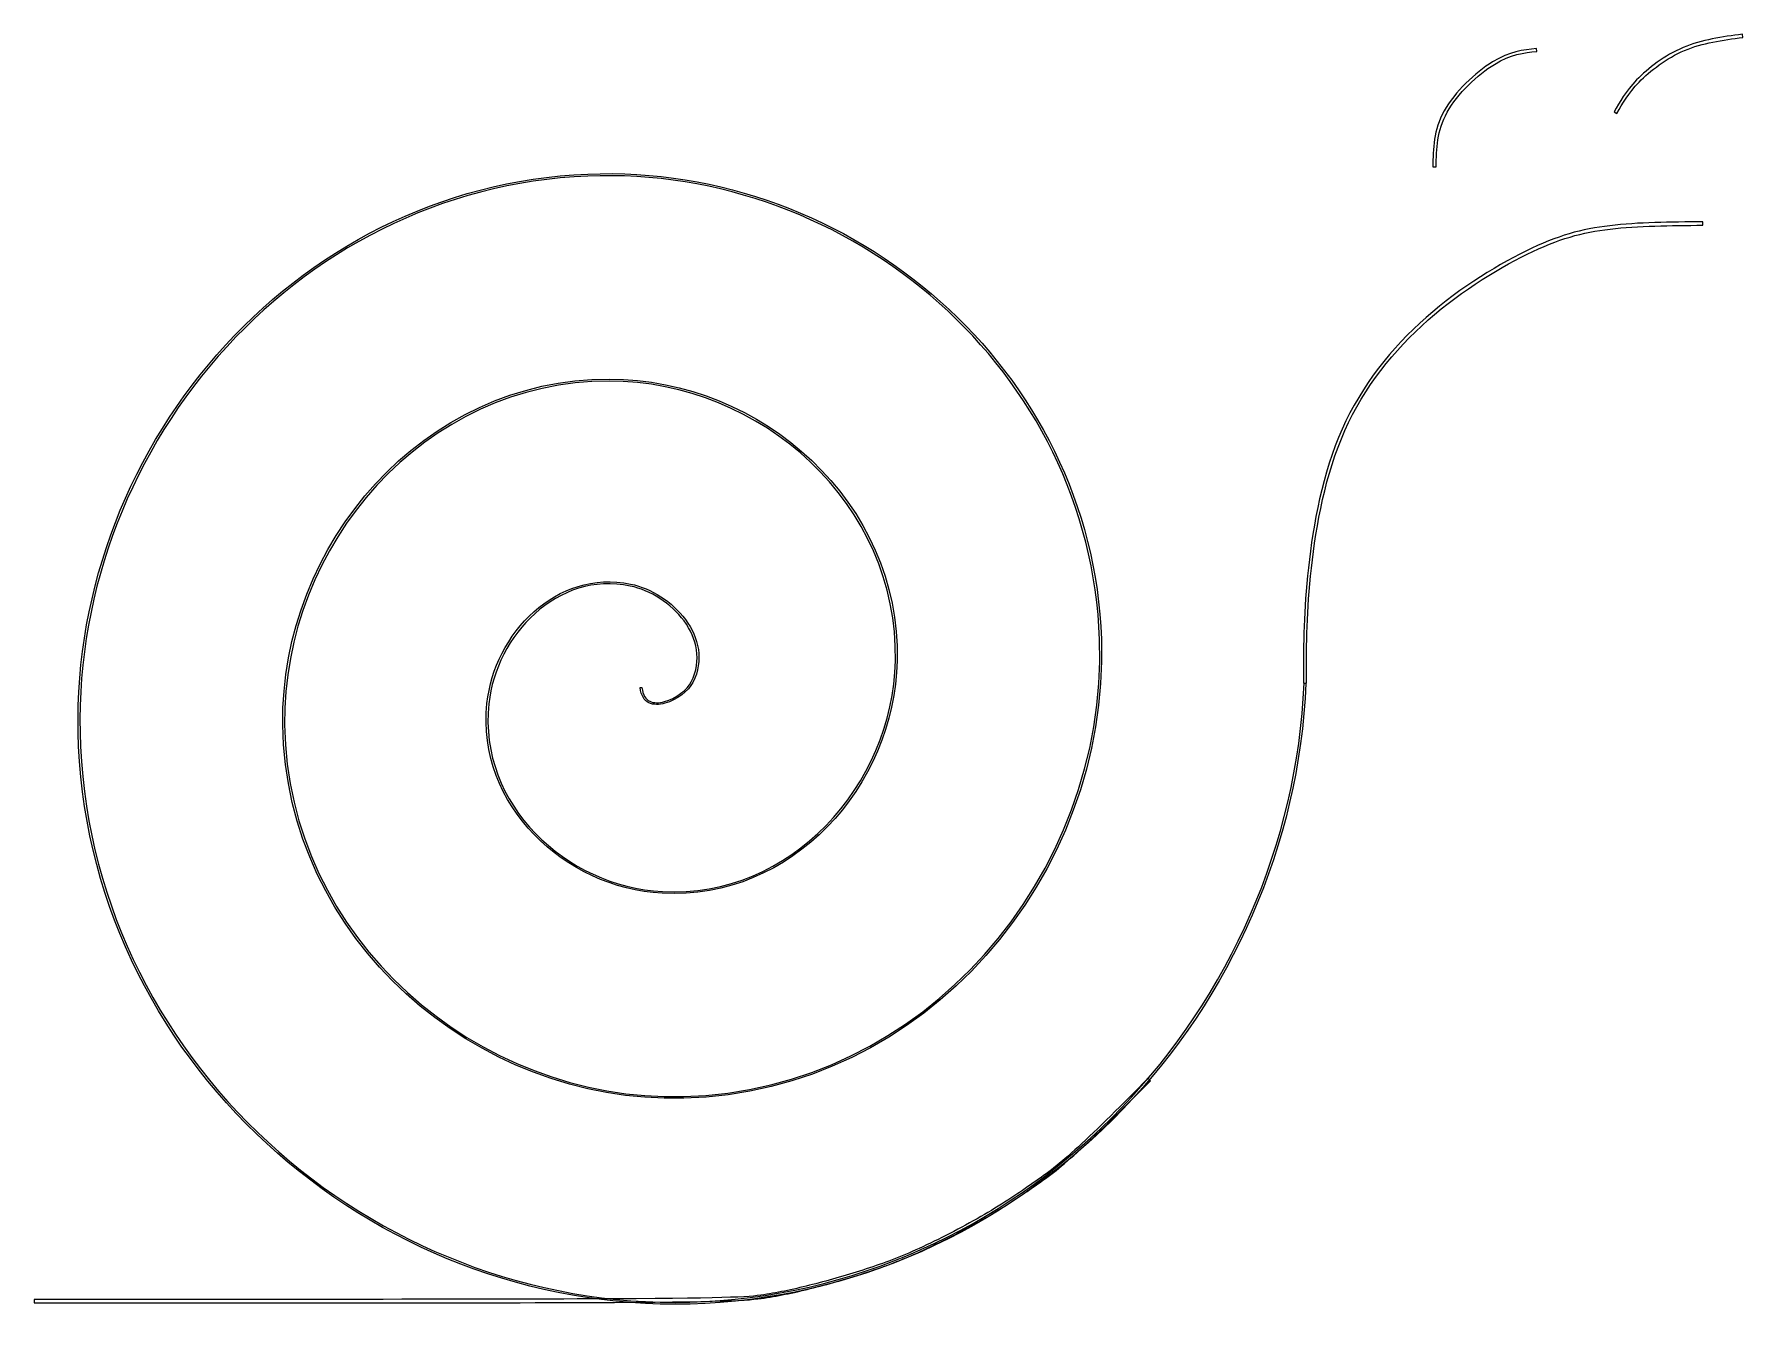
# Model space of a CAD drawing. Extents: x 0.3 to 11.7, y 0.2 to 8.7.
import ezdxf

# ---------------------------------------------------------------- set-up
doc = ezdxf.new("R2010")
doc.units = 0
doc.layers.add('Warstwa_1', color=7, linetype='CONTINUOUS')

msp = doc.modelspace()

# ---------------------------------------------------------------- linework, layer by layer
at = {"layer": 'Warstwa_1', "color": 7}
for points in [[(11.656935, 8.690081), (11.653771, 8.711432)], [(10.290248, 8.596828), (10.287571, 8.616348)], [(10.801961, 8.195598), (10.821731, 8.185478)], [(9.598587, 7.830534), (9.620899, 7.830097)], [(3.989862, 7.783036), (3.989865, 7.783203)], [(11.391947, 7.443505), (11.391801, 7.466196)], [(4.337571, 4.37447), (4.349864, 4.37537)], [(8.739879, 4.40498), (8.760107, 4.40498)], [(8.745037, 4.40407), (8.757318, 4.4035)], [(7.725321, 1.76505), (7.709381, 1.78086)], [(0.315515, 0.3142), (0.315515, 0.2907)]]:
    msp.add_lwpolyline(points, dxfattribs=at)
for points in [[(11.261241, 8.623092), (11.137497, 8.570772), (11.026825, 8.485004), (10.952233, 8.407989)], [(11.653771, 8.711432), (11.519899, 8.693402), (11.384984, 8.675402), (11.261241, 8.623092)], [(11.270383, 8.603381), (11.39034, 8.654061), (11.523065, 8.672051), (11.656935, 8.690081)], [(9.994768, 8.527168), (9.881033, 8.457188), (9.744665, 8.328661), (9.674221, 8.201767)], [(9.694408, 8.193234), (9.762479, 8.315816), (9.897684, 8.443636), (10.007687, 8.511268)], [(10.287571, 8.616348), (10.199661, 8.607048), (10.108502, 8.597148), (9.994768, 8.527168)], [(10.007687, 8.511268), (10.117691, 8.578878), (10.202381, 8.587568), (10.290248, 8.596828)], [(10.968682, 8.393229), (11.041412, 8.468209), (11.150429, 8.552634), (11.270383, 8.603381)], [(10.952233, 8.407989), (10.877613, 8.330909), (10.839447, 8.262606), (10.801961, 8.195598)], [(10.821731, 8.185478), (10.859271, 8.252398), (10.895971, 8.318175), (10.968682, 8.393229)], [(9.674221, 8.201767), (9.603792, 8.074877), (9.601249, 7.951748), (9.598587, 7.830534)], [(9.620899, 7.830097), (9.623399, 7.95131), (9.626609, 8.070653), (9.694408, 8.193234)], [(3.989865, 7.783203), (5.744283, 7.854363), (7.339858, 6.485754), (7.399366, 4.69564)], [(7.386916, 4.69406), (7.327651, 6.477007), (5.738088, 7.840543), (3.990368, 7.769641)], [(0.610419, 3.98416), (0.520842, 5.931561), (2.021863, 7.703192), (3.989862, 7.783036)], [(3.990368, 7.769641), (2.029498, 7.690161), (0.533614, 5.924278), (0.622878, 3.98472)], [(10.77421, 7.440316), (10.587263, 7.418446), (10.428574, 7.376176), (10.216833, 7.272146)], [(10.224921, 7.251477), (10.435104, 7.354696), (10.590862, 7.396049), (10.776302, 7.417815)], [(11.391801, 7.466196), (11.176594, 7.464696), (10.961152, 7.463096), (10.77421, 7.440316)], [(10.776302, 7.417815), (10.961746, 7.439545), (11.17674, 7.441515), (11.391947, 7.443505)], [(10.216833, 7.272146), (10.00509, 7.168165), (9.739658, 7.002475), (9.512361, 6.793466)], [(9.525244, 6.776134), (9.75062, 6.983372), (10.014739, 7.148278), (10.224921, 7.251477)], [(9.512361, 6.793466), (9.285065, 6.584456), (9.096183, 6.332304), (8.973709, 6.034967)], [(8.992136, 6.025655), (9.113127, 6.319371), (9.299868, 6.568891), (9.525244, 6.776134)], [(1.965718, 4.12764), (1.949781, 5.332473), (2.901845, 6.424978), (4.131671, 6.422833)], [(4.13151, 6.409275), (2.908997, 6.410975), (1.962327, 5.324823), (1.978176, 4.12659)], [(6.031617, 4.55242), (6.055143, 5.594108), (5.140619, 6.407513), (4.13151, 6.409275)], [(4.131671, 6.422833), (5.147391, 6.421433), (6.067767, 5.602633), (6.044067, 4.55347)], [(8.973709, 6.034967), (8.851237, 5.737664), (8.795589, 5.396476), (8.767745, 5.117495)], [(8.787971, 5.114986), (8.815687, 5.392646), (8.871146, 5.731887), (8.992136, 6.025655)], [(3.632194, 4.87763), (3.803148, 5.030571), (4.02968, 5.113169), (4.274308, 5.062285)], [(8.767745, 5.117495), (8.739907, 4.83851), (8.739879, 4.62134), (8.739879, 4.40498)], [(8.760107, 4.40498), (8.760107, 4.62134), (8.760266, 4.83726), (8.787971, 5.114986)], [(4.271822, 5.048859), (4.031279, 5.099659), (3.80906, 5.018769), (3.6405, 4.86724)], [(4.628995, 4.81725), (4.543382, 4.93353), (4.405747, 5.021011), (4.271822, 5.048859)], [(4.274308, 5.062285), (4.411615, 5.034075), (4.551343, 4.945), (4.638954, 4.82597)], [(3.321183, 4.27026), (3.345498, 4.50158), (3.461239, 4.72471), (3.632194, 4.87763)], [(3.6405, 4.86724), (3.471941, 4.71647), (3.35745, 4.4958), (3.333474, 4.26767)], [(4.676979, 4.41307), (4.748428, 4.55675), (4.714608, 4.70095), (4.628995, 4.81725)], [(4.638954, 4.82597), (4.726559, 4.7069), (4.761734, 4.55688), (4.688103, 4.40879)], [(4.626504, 1.66028), (6.218228, 1.69888), (7.439071, 3.12513), (7.386916, 4.69406)], [(7.399366, 4.69564), (7.451745, 3.11995), (6.225588, 1.68865), (4.626666, 1.6492)], [(6.044067, 4.55347), (6.025232, 3.71937), (5.345408, 2.96304), (4.48486, 3.00959)], [(4.485528, 3.0207), (5.33853, 2.9748), (6.012925, 3.7249), (6.031617, 4.55242)], [(4.395356, 4.27381), (4.364788, 4.29001), (4.343038, 4.32151), (4.337571, 4.37447)], [(4.349864, 4.37537), (4.355084, 4.32497), (4.374418, 4.29737), (4.401004, 4.28457)], [(4.499472, 4.28157), (4.572981, 4.30157), (4.651574, 4.36207), (4.676979, 4.41307)], [(4.688103, 4.40879), (4.659966, 4.35269), (4.57983, 4.29232), (4.502625, 4.27081)], [(4.767647, 0.29996), (6.93257, 0.41078), (8.653539, 2.25137), (8.745037, 4.40407)], [(8.757318, 4.4035), (8.665552, 2.2445), (6.939854, 0.39882), (4.768306, 0.28759)], [(4.48486, 3.00959), (3.838775, 3.04479), (3.249899, 3.59224), (3.321183, 4.27026)], [(3.333474, 4.26767), (3.263008, 3.59748), (3.845977, 3.05526), (4.485528, 3.0207)], [(4.502625, 4.27081), (4.464021, 4.26011), (4.425925, 4.25951), (4.395356, 4.27381)], [(4.401004, 4.28457), (4.427596, 4.27027), (4.462723, 4.27197), (4.499472, 4.28157)], [(4.626666, 1.6492), (3.241552, 1.6146), (1.984496, 2.7079), (1.965718, 4.12764)], [(1.978176, 4.12659), (1.996865, 2.71413), (3.248053, 1.62637), (4.626504, 1.66028)], [(4.768306, 0.28759), (2.644633, 0.17886), (0.709855, 1.82364), (0.610419, 3.98416)], [(0.622878, 3.98472), (0.721986, 1.83123), (2.650698, 0.19152), (4.767647, 0.29996)], [(7.709381, 1.78086), (7.540381, 1.61126), (7.371527, 1.44166), (7.246434, 1.32704)], [(7.261544, 1.31064), (7.387344, 1.42585), (7.556322, 1.59538), (7.725321, 1.76505)], [(7.246434, 1.32704), (7.12134, 1.21239), (7.040108, 1.15244), (6.947212, 1.08723)], [(6.959998, 1.06892), (7.053145, 1.13382), (7.135745, 1.19533), (7.261544, 1.31064)], [(6.947212, 1.08723), (6.854316, 1.02243), (6.750371, 0.9519), (6.622917, 0.87755)], [(6.634208, 0.85826), (6.762383, 0.93256), (6.866852, 1.00356), (6.959998, 1.06892)], [(6.622917, 0.87755), (6.495462, 0.80365), (6.344243, 0.72432), (6.214434, 0.66422)], [(6.223899, 0.64394), (6.354452, 0.70494), (6.506034, 0.78347), (6.634208, 0.85826)], [(6.214434, 0.66422), (6.084625, 0.60352), (5.976242, 0.56263), (5.860084, 0.52351)], [(5.867224, 0.50229), (5.983972, 0.54079), (6.093346, 0.58349), (6.223899, 0.64394)], [(5.860084, 0.52351), (5.743926, 0.48521), (5.620145, 0.44911), (5.504405, 0.4186)], [(5.510051, 0.397), (5.626271, 0.4264), (5.750476, 0.4624), (5.867224, 0.50229)], [(5.177785, 0.3481), (5.074561, 0.3312), (4.97643, 0.3219), (4.166542, 0.3182)], [(5.504405, 0.4186), (5.388665, 0.3893), (5.281009, 0.3649), (5.177785, 0.3481)], [(5.181438, 0.3262), (5.285557, 0.3432), (5.393831, 0.3666), (5.510051, 0.397)], [(4.166542, 0.3182), (3.356654, 0.3142), (1.836039, 0.3142), (0.315515, 0.3142)], [(0.315515, 0.2907), (1.836039, 0.2907), (3.356489, 0.29062), (4.166542, 0.2947)], [(4.166542, 0.2947), (4.976595, 0.2987), (5.07732, 0.3099), (5.181438, 0.3262)]]:
    msp.add_open_spline(points, degree=3, dxfattribs=at)

doc.saveas('drawing.dxf')
